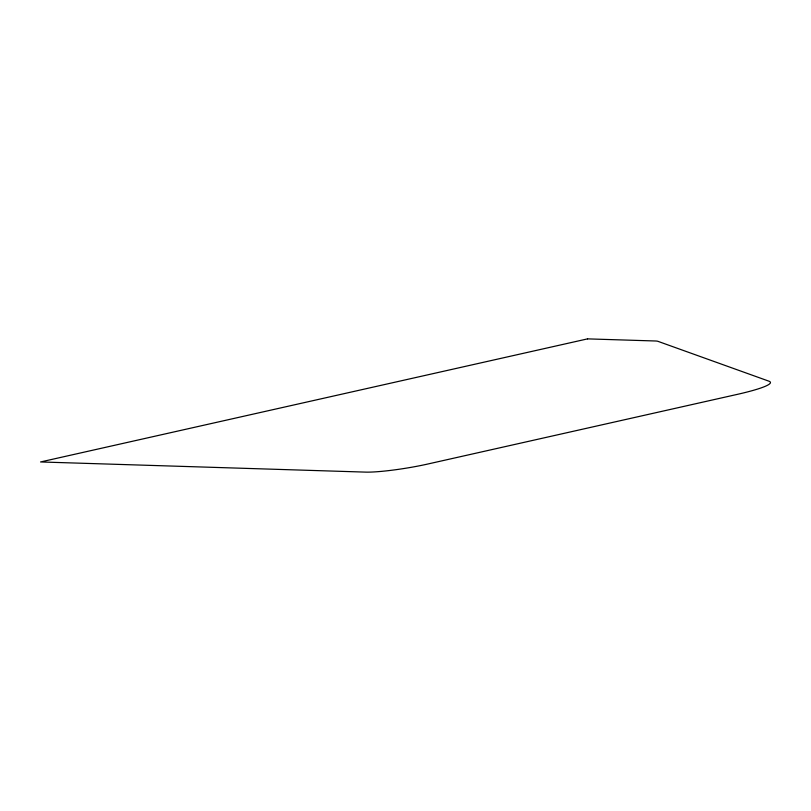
<?xml version="1.0" encoding="UTF-8"?>
<svg xmlns="http://www.w3.org/2000/svg" width="811" height="811" viewBox="0 0 811 811"><rect width="100%" height="100%" fill="white"/><g stroke="black" fill="none" stroke-linecap="round" stroke-linejoin="round"><path stroke-width="1.22" d="M587.539 338.876L40.55 461.956L365.416 472.114A46.014 5.048 -9.1 0 0 427.701 464.044L737.098 394.42A69.026 7.573 -9.1 0 0 768.889 381.17L657.944 341.33A23.012 2.524 -9.1 0 0 655.278 340.985L587.539 338.876"/></g></svg>
